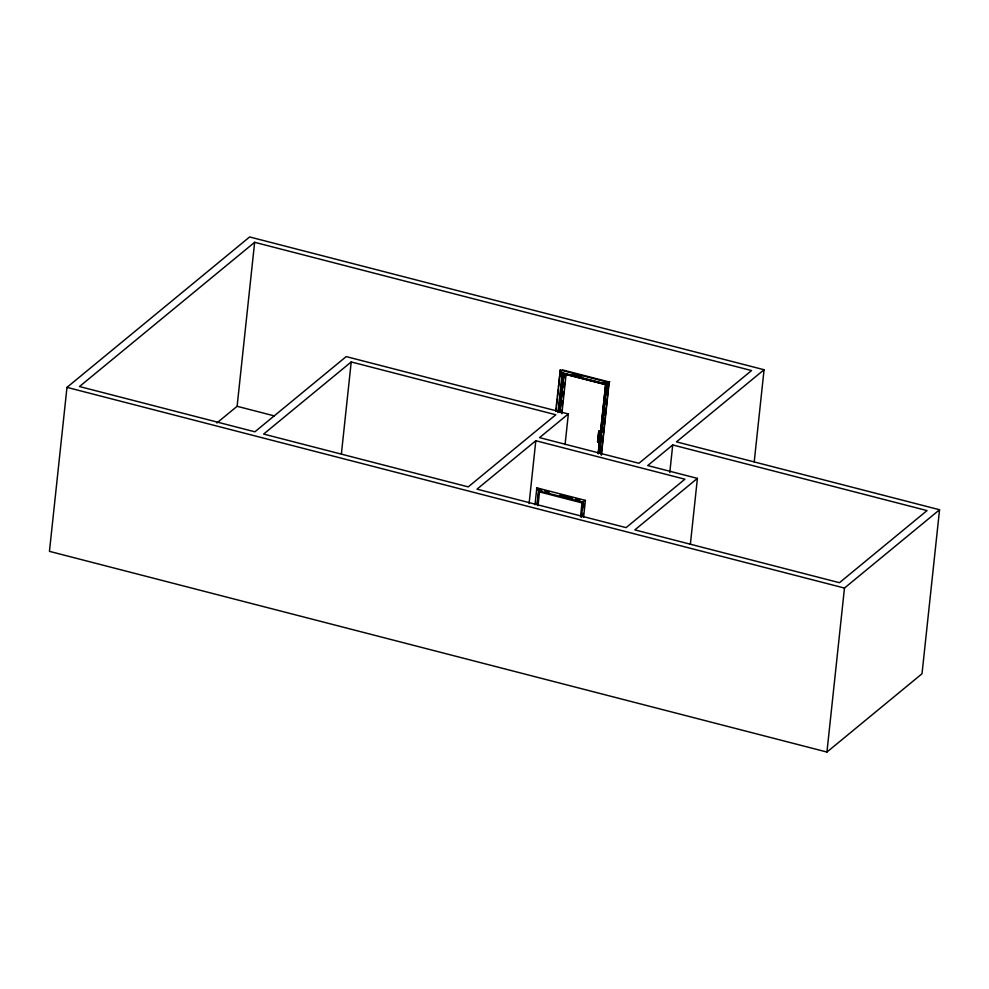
<?xml version="1.0" encoding="UTF-8"?>
<svg xmlns="http://www.w3.org/2000/svg" width="989" height="989" viewBox="0 0 989 989"><rect width="100%" height="100%" fill="white"/><g stroke="black" fill="none" stroke-linecap="round" stroke-linejoin="round"><path stroke-width="1.48" d="M66.98 387.367L49.45 551.355L826.94 752.048L922.02 673.756L939.55 509.755L676.488 441.86L764.064 369.738L249.624 236.952L66.98 387.367L844.47 588.059L939.55 509.755M216.863 422.971L237.113 406.294L254.643 242.305L751.541 370.566L638.943 463.285L539.561 437.633L568.341 413.934L346.199 356.596L254.878 431.81L79.503 386.538L254.643 242.305M341.39 453.914L351.219 361.949L555.818 414.762L468.242 486.885L263.643 434.072L351.219 361.949M529.103 503.562L535.815 440.723L684.883 479.208L626.086 527.632L477.019 489.147L535.815 440.723M535.012 504.761L536.817 487.861L585.401 500.397L583.597 517.296M537.101 504.551L538.708 490.705L539.5 491.916L538.028 505.713M537.237 504.439L538.708 490.705M555.781 410.287L560.343 370.022L608.915 382.558L601.201 454.73M555.917 411.486L556.238 408.408M556.572 405.342L557.227 399.197M557.549 396.132L558.216 389.987M558.538 386.909L560.343 370.022M560.652 375.795L560.986 372.754M557.858 412.636L562.222 372.865L606.752 384.177M558.637 411.535L562.741 373.533L605.997 384.709L562.692 373.582L561.146 371.234M559.873 412.364L563.953 374.188L559.972 412.475M561.406 413.155L561.727 410.089M562.222 405.49L562.716 400.891M563.198 396.292L563.693 391.693M564.187 387.095L564.682 382.496M565.164 377.897L565.498 374.831M561.888 413.662L566.128 374.003M565.065 444.593L568.341 413.934M580.543 516.691L582.014 502.894L583.238 502.016M581.396 517.408L583.028 502.152L538.535 490.804L536.545 488.121L542.009 490.21M582.447 510.287L583.09 504.205M582.756 516.369L583.09 513.328M583.733 507.233L584.066 504.192M600.261 442.738L597.616 442.058L598.802 431.117L601.46 431.797M599.21 439.821C598.296 443.999 598.444 437.83 599.606 439.363M598.852 440.562L598.654 439.4M598.16 453.679L605.614 384.944L598.271 453.654M605.948 384.746L598.654 453.061L606.541 384.313L599.21 452.962M599.074 453.073L606.541 384.313L562.098 372.977L560.046 370.368M600.583 451.837L600.916 448.796M601.559 442.701L601.893 439.648M602.697 432.032L603.03 428.991M603.513 424.417L603.846 421.376M604.489 415.281L604.823 412.24M605.627 404.625L605.96 401.583M606.603 395.489L606.937 392.435M607.419 387.873L607.753 384.82M601.411 455.002L609.212 381.977L562.444 369.911M669.788 472.532L672.73 444.951L927.027 510.584L839.451 582.706L634.851 529.894L697.406 478.379L647.708 465.547L672.73 444.951M690.359 544.284L697.406 478.379M754.236 461.702L764.064 369.738M826.94 752.048L844.47 588.059M598.568 435.654L600.1 435.568L599.68 435.086M607.679 383.522L607.122 383.905L609.78 381.754M598.778 431.13L597.616 442.058L600.298 442.726M607.951 383.312L608.915 382.558L607.914 383.299L603.525 382.174M584.437 501.151L585.401 500.397L583.547 501.794M572.829 374.25L581.606 376.512M598.889 431.414L601.238 431.97M237.113 406.294L274.361 415.912M544.927 490.964L549.315 492.089M568.316 496.997L572.693 498.122M575.623 498.876L579.999 500.014M560.034 495.13L568.799 497.393M539.5 491.916L582.014 502.894"/></g></svg>
